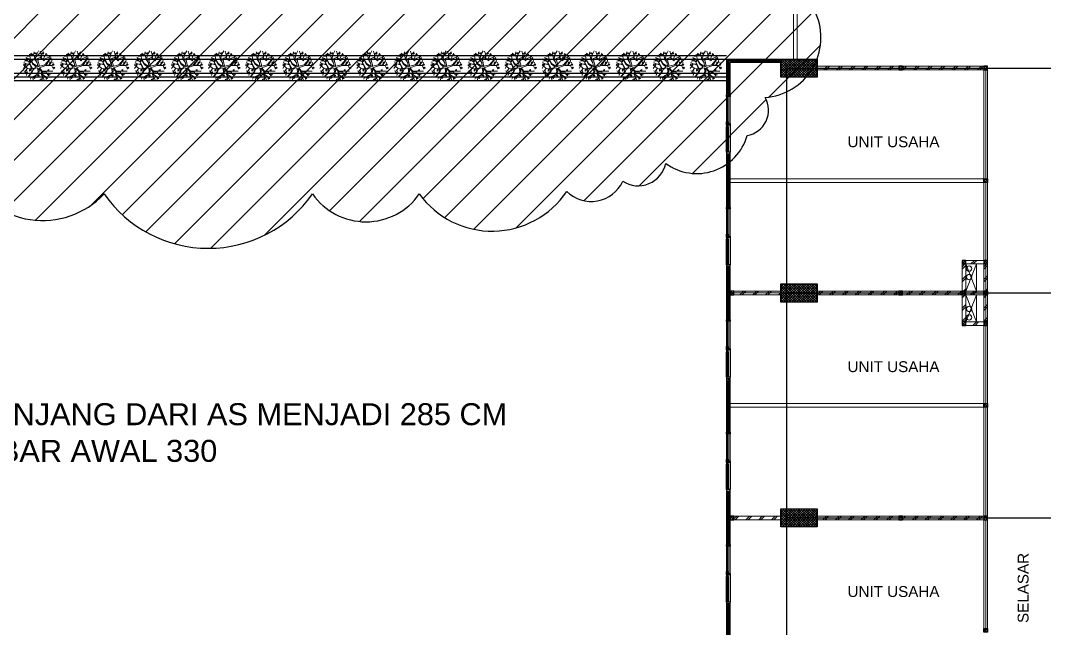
# Model space of a CAD drawing. Header units: millimetres. Extents: x -324 to 75, y -297 to 74.
# Drawn here: x -110.91 to -82.65, y 25.3 to 42.06 of the extents above; entities that cross this region are included whole.
import ezdxf

# ---------------------------------------------------------------- set-up
doc = ezdxf.new("R2010")
doc.units = ezdxf.units.MM
doc.layers.get('defpoints').update_dxf_attribs({"color": 1})
for name, color, linetype, lineweight in [('ars', 11, 'Continuous', 0), ('KOL', 1, 'Continuous', 30), ('KOLOM', 4, 'Continuous', 9), ('lan', 7, 'Continuous', 15), ('NOT', 7, 'Continuous', 20), ('POHON', 62, 'Continuous', 5), ('tem', 5, 'Continuous', 20)]:
    doc.layers.add(name, color=color, linetype=linetype, lineweight=lineweight)
doc.layers.add('as', color=1, linetype='Continuous', plot=False)
doc.layers.add('Kusen', color=30, linetype='Continuous')
doc.layers.add('POLYLINE TPAK', color=4, linetype='Continuous', lineweight=20, plot=False)
doc.styles.add('ATTR', font='romans.shx', dxfattribs={"width": 0.8, "height": 0.56})
doc.styles.get("Standard").update_dxf_attribs({"font": 'arial.ttf'})
pattern_1 = [(45, (0.09994, 0.1431), (-0.1767767, 0.1767767), []), (45, (0.16244, 0.1431), (-0.1767767, 0.1767767), [])]
pattern_2 = [(45, (-5.82785, 22.49274), (-0.1767767, 0.1767767), []), (45, (-5.76535, 22.49274), (-0.1767767, 0.1767767), [])]

# ---------------------------------------------------------------- blocks, each defined once
blk = doc.blocks.new('K 10.10')
at = {"layer": 'ars'}
h = blk.add_hatch(dxfattribs=at)
h.set_pattern_fill('_USER', color=256, scale=0.05, angle=45, double=1, pattern_type=0)
h.set_pattern_definition([(45, (0, 0), (-0.035355339, 0.035355339), []), (135, (0, 0), (-0.035355339, -0.035355339), [])])
h.paths.add_polyline_path([(1560.538, 1380.407), (1560.638, 1380.407), (1560.638, 1380.507), (1560.538, 1380.507)])
at = {"layer": 'KOL'}
blk.add_lwpolyline([(1560.538, 1380.407), (1560.638, 1380.407), (1560.638, 1380.507), (1560.538, 1380.507)], close=True, dxfattribs=at)
blk = doc.blocks.new('k2')
at = {"layer": 'ars'}
h = blk.add_hatch(dxfattribs=at)
h.set_pattern_fill('_USER', color=256, scale=0.05, angle=45, double=1, pattern_type=0)
h.set_pattern_definition([(45, (0, -5), (-0.03535534, 0.03535534), []), (135, (0, -5), (-0.03535534, -0.03535534), [])])
h.paths.add_polyline_path([(-0.25, -0.5), (0.25, -0.5), (0.25, 0.5), (-0.25, 0.5)])
at = {"layer": 'KOL'}
blk.add_lwpolyline([(-0.25, -0.5), (0.25, -0.5), (0.25, 0.5), (-0.25, 0.5)], close=True, dxfattribs=at)
blk = doc.blocks.new('T. J1')
at = {"layer": 'Kusen'}
for p, q in [((-0.019, 0), (-0.769, 0)), ((-0.719, 0.1), (-0.069, 0.1)), ((-0.069, 0.06), (-0.719, 0.06)), ((0.021, 0), (0.771, 0)), ((0.721, 0.1), (0.071, 0.1)), ((0.071, 0.06), (0.721, 0.06))]:
    blk.add_line(p, q, dxfattribs=at)
for points in [[(-0.809, 0), (-0.769, 0), (-0.769, 0.1), (-0.809, 0.1)], [(-0.019, 0), (0.021, 0), (0.021, 0.1), (-0.019, 0.1)], [(0.811, 0), (0.771, 0), (0.771, 0.1), (0.811, 0.1)]]:
    blk.add_lwpolyline(points, close=True, dxfattribs=at)
for points in [[(-0.719, 0.077), (-0.719, 0.06), (-0.769, 0.06), (-0.769, 0.1), (-0.719, 0.1), (-0.719, 0.082), (-0.729, 0.082), (-0.729, 0.077), (-0.719, 0.077)], [(-0.069, 0.077), (-0.069, 0.06), (-0.019, 0.06), (-0.019, 0.1), (-0.069, 0.1), (-0.069, 0.082), (-0.059, 0.082), (-0.059, 0.077), (-0.069, 0.077)], [(0.071, 0.077), (0.071, 0.06), (0.021, 0.06), (0.021, 0.1), (0.071, 0.1), (0.071, 0.082), (0.061, 0.082), (0.061, 0.077), (0.071, 0.077)], [(0.721, 0.077), (0.721, 0.06), (0.771, 0.06), (0.771, 0.1), (0.721, 0.1), (0.721, 0.082), (0.731, 0.082), (0.731, 0.077), (0.721, 0.077)]]:
    blk.add_lwpolyline(points, dxfattribs=at)
at = {"layer": 'Kusen', "color": 141}
for points in [[(-0.729, 0.077), (-0.059, 0.077), (-0.059, 0.082), (-0.729, 0.082)], [(0.731, 0.077), (0.061, 0.077), (0.061, 0.082), (0.731, 0.082)]]:
    blk.add_lwpolyline(points, close=True, dxfattribs=at)
blk = doc.blocks.new('bola-3')
at = {"layer": 'POHON'}
for p, q in [((-1.21, 1.01), (-1.38, 1.8)), ((-1.2, 1.91), (-0.65, 1.5)), ((-0.8, 1.61), (-0.7, 2.14)), ((-0.32, 1.8), (-0.47, 1.24)), ((-0.05, 2.25), (-0.32, 1.8)), ((0.18, 2.23), (0.33, 1.73)), ((0.31, 1.34), (0.33, 1.77)), ((0.36, 1.79), (0.37, 1.33)), ((0.39, 1.79), (0.73, 2.12)), ((0.69, 1.12), (1.06, 1.93)), ((1.55, 1.59), (1.47, 0.89)), ((-1.65, -0.31), (-2.28, 0.2)), ((-1.84, 0.34), (-2.27, 0.32)), ((-2.05, 0), (-2.27, -0.31)), ((-2.2, 0.55), (-1.82, 0.37)), ((-1.83, 0.82), (-2.16, 0.74)), ((-1.47, 0.67), (-2.06, 0.94)), ((-1.25, 1.01), (-1.87, 1.29)), ((-1.87, 1.27), (-1.62, 0.76)), ((-1.28, 0.22), (-1.84, 0.34)), ((-1.82, 0.37), (-1.35, 0.29)), ((-1.31, 1.47), (-1.72, 1.49)), ((-0.94, -0.31), (-1.47, 0.67)), ((-1.36, 0.34), (-1.47, 0.57)), ((-1.35, 0.29), (-1.36, 0.34)), ((-1.06, -0.37), (-1.28, 0.22)), ((-0.92, 0.36), (-1.25, 1.01)), ((-0.87, 0.39), (-1.21, 1.01)), ((-0.41, -0.1), (-0.92, 0.36)), ((-0.17, -0.05), (-0.87, 0.39)), ((-0.65, 1.5), (-0.57, 1.01)), ((-0.57, 1.01), (-0.24, 0.53)), ((-0.47, 1.24), (-0.44, 1.1)), ((-0.44, 1.1), (-0.28, 0.89)), ((-0.28, 0.89), (-0.25, 1.1)), ((-0.25, 1.1), (0.3, 1.34)), ((-0.24, 0.53), (-0.17, -0.03)), ((-0.15, 0.92), (0.18, 1.12)), ((0.08, 0.02), (-0.15, 0.92)), ((0.08, -0.21), (1.04, 0.13)), ((0.09, 0), (0.88, 0.2)), ((0.18, 1.12), (0.75, 1.04)), ((0.37, 1.33), (0.26, 1.2)), ((0.27, 1.2), (0.69, 1.12)), ((0.75, 1.04), (1.69, 1.43)), ((0.88, 0.2), (1.81, 1.27)), ((1.04, 0.13), (1.92, 0.07)), ((1.81, 1.26), (1.06, 0.22)), ((1.06, 0.22), (1.46, 0.18)), ((1.46, 0.18), (1.87, 0.64)), ((1.87, 0.64), (1.55, 0.18)), ((1.55, 0.16), (1.91, 0.13)), ((1.88, 0.64), (1.94, 1.04)), ((1.88, 0.64), (2.13, 0.55)), ((1.91, 0.13), (2.16, 0.41)), ((1.92, 0.07), (2.14, -0.42)), ((-2, -0.77), (-2.19, -0.67)), ((-1.95, -0.67), (-2.05, -0.98)), ((-1.65, -0.31), (-1.95, -0.67)), ((-1.84, -0.56), (-1.71, -0.86)), ((-1.71, -0.86), (-1.83, -1.35)), ((-0.98, -0.47), (-1.65, -0.31)), ((-1.64, -0.31), (-1.06, -0.37)), ((-1.62, -1.62), (-1.1, -0.91)), ((-1.01, -0.97), (-1.62, -1.6)), ((-0.28, -1.21), (-1.18, -1.71)), ((-0.21, -1.3), (-1.18, -1.72)), ((-1.09, -0.91), (-0.98, -0.47)), ((-0.81, -0.45), (-1.01, -0.97)), ((-0.83, -0.31), (-0.94, -0.31)), ((-0.41, -0.12), (-0.83, -0.31)), ((-0.52, -0.28), (-0.81, -0.45)), ((-0.19, -0.24), (-0.52, -0.28)), ((-0.11, -0.75), (-0.28, -1.21)), ((0.03, -0.81), (-0.21, -1.3)), ((-0.19, -0.24), (-0.11, -0.75)), ((-0.02, -0.26), (0.41, -0.75)), ((-0.02, -0.28), (0.03, -0.81)), ((0.08, -0.23), (0.51, -0.74)), ((0.41, -0.75), (0.37, -1.25)), ((0.37, -1.25), (0.56, -1.67)), ((0.44, -1.25), (0.78, -2.06)), ((0.45, -1.27), (1.03, -1.57)), ((0.52, -0.84), (0.47, -1.18)), ((0.47, -1.18), (1.03, -1.53)), ((0.51, -0.74), (2.08, -0.74)), ((0.52, -0.84), (1.06, -0.82)), ((1.06, -0.82), (1.29, -1.28)), ((1.19, -1.09), (1.73, -1.25)), ((-1.18, -1.72), (-1.25, -1.88)), ((-0.9, -1.62), (-0.85, -2.08)), ((0.56, -1.67), (0.42, -2.18)), ((1.03, -1.53), (1.54, -1.65)), ((1.03, -1.57), (1.06, -1.94))]:
    blk.add_line(p, q, dxfattribs=at)
for points in [[(-1.23, 1.8), (-1.27, 1.66), (-1.14, 1.57), (-1.1, 1.71)], [(-0.43, 1.97), (-0.64, 1.91), (-0.5, 1.81), (-0.31, 1.84)], [(0.49, 1.88), (0.64, 1.95), (0.74, 1.86), (0.61, 1.79)], [(1.16, 1.78), (1, 1.73), (1, 1.6), (1.16, 1.62)], [(-1.9, 0.32), (-2.05, 0.25), (-2, 0.11), (-1.87, 0.2)], [(-1.73, 1.01), (-1.89, 1.06), (-1.98, 0.96), (-1.84, 0.9)], [(-1.44, 0.68), (-1.44, 0.83), (-1.27, 0.83), (-1.3, 0.7)], [(0, 0.02), (-0.07, 0), (-0.08, -0.05), (-0.03, -0.03)], [(0.69, 1.05), (0.62, 0.94), (0.79, 0.81), (0.85, 0.96)], [(1.67, 0.41), (1.59, 0.48), (1.62, 0.61), (1.71, 0.59)], [(2.03, 0.16), (2.08, 0.25), (2.25, 0.25), (2.17, 0.15)], [(-1.87, -0.88), (-1.98, -0.98), (-1.94, -1.11), (-1.83, -1.04)], [(-1.24, -0.45), (-1.37, -0.54), (-1.36, -0.72), (-1.22, -0.61)], [(-0.17, -1.26), (-0.17, -1.37), (-0.1, -1.42), (0.04, -1.42), (0.01, -1.28), (-0.07, -1.26)], [(1.32, -0.71), (1.32, -0.58), (1.48, -0.49), (1.48, -0.64)], [(1.43, -1.18), (1.38, -1.29), (1.48, -1.4), (1.53, -1.29)], [(2.1, -0.23), (2.24, -0.14), (2.35, -0.23), (2.22, -0.31)], [(-0.67, -1.53), (-0.75, -1.64), (-0.65, -1.79), (-0.53, -1.66)], [(0.48, -1.92), (0.35, -1.84), (0.16, -1.95), (0.33, -2.03)], [(1.07, -1.75), (1.17, -1.68), (1.29, -1.79), (1.19, -1.86)]]:
    blk.add_lwpolyline(points, close=True, dxfattribs=at)
at = {"layer": 'POHON', "style": 'ATTR', "width": 0.8, "flags": 9}
blk.add_attdef('ESTCODE', (-0.07, 0), '', height=0.00000926, dxfattribs=at)
blk = doc.blocks.new('A-2')
at = {"layer": 'ars'}
h = blk.add_hatch(dxfattribs=at)
h.set_pattern_fill('ANSI31', color=256, scale=0.25, style=0)
h.set_pattern_definition([(315, (-7.832486, 41.76774), (-0.022097087, -0.022097087), [])])
h.paths.add_polyline_path([(-7.733, 40.778), (-7.833, 40.778), (-7.833, 41.768), (-6.333, 41.768), (-6.333, 41.668), (-7.733, 41.668)])
h.paths.add_polyline_path([(-7.733, 37.678), (-7.833, 37.678), (-7.833, 39.158), (-7.733, 39.158)])
h.paths.add_polyline_path([(-7.733, 34.578), (-7.833, 34.578), (-7.833, 36.058), (-7.733, 36.058)])
h.paths.add_polyline_path([(-7.733, 31.478), (-7.833, 31.478), (-7.833, 32.958), (-7.733, 32.958)])
h.paths.add_polyline_path([(-7.733, 28.378), (-7.833, 28.378), (-7.833, 29.858), (-7.733, 29.858)])
h.paths.add_polyline_path([(-7.733, 25.278), (-7.833, 25.278), (-7.833, 26.758), (-7.733, 26.758)])
h.paths.add_polyline_path([(-7.733, 22.178), (-7.833, 22.178), (-7.833, 23.658), (-7.733, 23.658)])
h.paths.add_polyline_path([(-7.833, 17.458), (-7.733, 17.458), (-7.733, 16.568), (-6.333, 16.568), (-6.333, 16.468), (-7.833, 16.468)])
h.paths.add_polyline_path([(-7.733, 19.078), (-7.833, 19.078), (-7.833, 20.558), (-7.733, 20.558)])
h = blk.add_hatch(dxfattribs=at)
h.set_pattern_fill('TEMBOK', color=256, scale=0.25)
h.set_pattern_definition(pattern_1)
h.paths.add_polyline_path([(-5.333, 41.568), (-5.333, 41.468), (-3.083, 41.468), (-3.083, 41.568)])
h = blk.add_hatch(dxfattribs=at)
h.set_pattern_fill('TEMBOK', color=256, scale=0.25)
h.set_pattern_definition(pattern_1)
h.paths.add_polyline_path([(-2.983, 41.568), (-2.983, 41.468), (-0.733, 41.468), (-0.733, 41.568)])
h = blk.add_hatch(dxfattribs=at)
h.set_pattern_fill('TEMBOK', color=256, scale=0.25)
h.set_pattern_definition([(45, (-5.82785, 23.34274), (-0.1767767, 0.1767767), []), (45, (-5.76535, 23.34274), (-0.1767767, 0.1767767), [])])
h.paths.add_polyline_path([(-0.733, 36.118), (-1.233, 36.118), (-1.233, 36.218), (-0.733, 36.218)])
h = blk.add_hatch(dxfattribs=at)
h.set_pattern_fill('TEMBOK', color=256, scale=0.25)
h.set_pattern_definition([(45, (-8.583, -15.66726), (-0.1767767, 0.1767767), []), (45, (-8.5205, -15.66726), (-0.1767767, 0.1767767), [])])
h.paths.add_polyline_path([(-1.333, 36.118), (-1.233, 36.118), (-1.233, 35.368), (-1.333, 35.368)])
h = blk.add_hatch(dxfattribs=at)
h.set_pattern_fill('TEMBOK', color=256, scale=0.25)
h.set_pattern_definition([(45, (-7.983, -15.66726), (-0.1767767, 0.1767767), []), (45, (-7.9205, -15.66726), (-0.1767767, 0.1767767), [])])
h.paths.add_polyline_path([(-0.733, 36.118), (-0.633, 36.118), (-0.633, 35.368), (-0.733, 35.368)])
h = blk.add_hatch(dxfattribs=at)
h.set_pattern_fill('TEMBOK', color=256, scale=0.25)
h.set_pattern_definition(pattern_1)
h.paths.add_polyline_path([(-7.633, 35.268), (-7.633, 35.368), (-6.333, 35.368), (-6.333, 35.268)])
h = blk.add_hatch(dxfattribs=at)
h.set_pattern_fill('TEMBOK', color=256, scale=0.25)
h.set_pattern_definition(pattern_1)
h.paths.add_polyline_path([(-5.333, 35.368), (-5.333, 35.268), (-3.083, 35.268), (-3.083, 35.368)])
h = blk.add_hatch(dxfattribs=at)
h.set_pattern_fill('TEMBOK', color=256, scale=0.25)
h.set_pattern_definition(pattern_1)
h.paths.add_polyline_path([(-2.983, 35.368), (-2.983, 35.268), (-0.733, 35.268), (-0.733, 35.368)])
h = blk.add_hatch(dxfattribs=at)
h.set_pattern_fill('TEMBOK', color=256, scale=0.25)
h.set_pattern_definition(pattern_2)
h.paths.add_polyline_path([(-0.733, 35.268), (-1.233, 35.268), (-1.233, 35.368), (-0.733, 35.368)])
h = blk.add_hatch(dxfattribs=at)
h.set_pattern_fill('TEMBOK', color=256, scale=0.25)
h.set_pattern_definition(pattern_2)
h.paths.add_polyline_path([(-0.733, 35.368), (-1.233, 35.368), (-1.233, 35.268), (-0.733, 35.268)])
h = blk.add_hatch(dxfattribs=at)
h.set_pattern_fill('TEMBOK', color=256, scale=0.25)
h.set_pattern_definition([(45, (-8.583, -15.39726), (-0.1767767, 0.1767767), []), (45, (-8.5205, -15.39726), (-0.1767767, 0.1767767), [])])
h.paths.add_polyline_path([(-1.333, 34.518), (-1.233, 34.518), (-1.233, 35.268), (-1.333, 35.268)])
h = blk.add_hatch(dxfattribs=at)
h.set_pattern_fill('TEMBOK', color=256, scale=0.25)
h.set_pattern_definition([(45, (-7.983, -15.39726), (-0.1767767, 0.1767767), []), (45, (-7.9205, -15.39726), (-0.1767767, 0.1767767), [])])
h.paths.add_polyline_path([(-0.733, 34.518), (-0.633, 34.518), (-0.633, 35.268), (-0.733, 35.268)])
h = blk.add_hatch(dxfattribs=at)
h.set_pattern_fill('TEMBOK', color=256, scale=0.25)
h.set_pattern_definition([(45, (-6.12785, 21.64274), (-0.1767767, 0.1767767), []), (45, (-6.06535, 21.64274), (-0.1767767, 0.1767767), [])])
h.paths.add_polyline_path([(-0.733, 34.418), (-1.233, 34.418), (-1.233, 34.518), (-0.733, 34.518)])
h = blk.add_hatch(dxfattribs=at)
h.set_pattern_fill('TEMBOK', color=256, scale=0.25)
h.set_pattern_definition(pattern_1)
h.paths.add_polyline_path([(-7.633, 29.068), (-7.633, 29.168), (-6.333, 29.168), (-6.333, 29.068)])
h = blk.add_hatch(dxfattribs=at)
h.set_pattern_fill('TEMBOK', color=256, scale=0.25)
h.set_pattern_definition(pattern_1)
h.paths.add_polyline_path([(-5.333, 29.168), (-5.333, 29.068), (-3.083, 29.068), (-3.083, 29.168)])
h = blk.add_hatch(dxfattribs=at)
h.set_pattern_fill('TEMBOK', color=256, scale=0.25)
h.set_pattern_definition(pattern_1)
h.paths.add_polyline_path([(-2.983, 29.168), (-2.983, 29.068), (-0.733, 29.068), (-0.733, 29.168)])
for p, q in [((-38.783, 41.868), (-7.833, 41.868)), ((-7.833, 41.268), (-38.783, 41.268)), ((-7.833, 41.168), (-38.883, 41.168))]:
    blk.add_line(p, q)
blk.add_lwpolyline([(-7.833, 41.368), (-38.683, 41.368), (-38.683, 41.768), (-7.833, 41.768)])
for centre, radius in [((-1.141, 35.992), 0.075), ((-1.141, 35.992), 0.071), ((-1.141, 35.755), 0.075), ((-1.141, 35.755), 0.071), ((-1.141, 34.88), 0.075), ((-1.141, 34.88), 0.071), ((-1.141, 34.644), 0.075), ((-1.141, 34.644), 0.071)]:
    blk.add_circle(centre, radius, dxfattribs=at)
at = {"layer": 'as'}
for p, q in [((-6.183, 41.518), (6.917, 41.518)), ((-6.183, 41.518), (-6.183, 16.718)), ((-6.183, 35.318), (6.917, 35.318)), ((-6.183, 35.318), (6.917, 35.318)), ((-6.183, 29.118), (6.917, 29.118)), ((-6.183, 29.118), (6.917, 29.118))]:
    blk.add_line(p, q, dxfattribs=at)
at = {"layer": 'lan'}
for p, q in [((-0.683, 38.468), (-0.683, 41.468)), ((-0.683, 38.368), (-0.683, 35.368)), ((-0.933, 36.118), (-1.233, 35.368)), ((-0.933, 35.368), (-1.232, 36.118)), ((-0.933, 34.518), (-1.233, 35.268)), ((-0.933, 35.268), (-1.232, 34.517)), ((-0.683, 32.268), (-0.683, 35.268)), ((-0.683, 32.168), (-0.683, 29.168)), ((-0.683, 26.068), (-0.683, 29.068))]:
    blk.add_line(p, q, dxfattribs=at)
for points in [[(-5.883, 43.868), (-5.883, 41.768), (-5.983, 41.768), (-5.983, 43.868)], [(-0.733, 41.468), (-0.633, 41.468), (-0.633, 38.468), (-0.733, 38.468)], [(-7.733, 38.468), (-7.733, 38.368), (-0.733, 38.368), (-0.733, 38.468)], [(-0.733, 35.368), (-0.633, 35.368), (-0.633, 38.368), (-0.733, 38.368)], [(-0.733, 35.268), (-0.633, 35.268), (-0.633, 32.268), (-0.733, 32.268)], [(-7.733, 32.268), (-7.733, 32.168), (-0.733, 32.168), (-0.733, 32.268)], [(-0.733, 29.168), (-0.633, 29.168), (-0.633, 32.168), (-0.733, 32.168)], [(-0.733, 29.068), (-0.633, 29.068), (-0.633, 26.068), (-0.733, 26.068)]]:
    blk.add_lwpolyline(points, close=True, dxfattribs=at)
at = {"layer": 'POLYLINE TPAK'}
blk.add_lwpolyline([(-0.683, 35.318), (-7.833, 35.318)], dxfattribs=at)
at = {"layer": 'tem'}
for p, q in [((-0.933, 36.118), (-0.933, 35.368)), ((-0.933, 34.518), (-0.933, 35.268))]:
    blk.add_line(p, q, dxfattribs=at)
at = {"layer": 'tem', "ltscale": 2}
blk.add_lwpolyline([(-6.333, 16.468), (-7.833, 16.468), (-7.833, 41.768), (-6.333, 41.768), (-6.333, 41.668), (-7.733, 41.668), (-7.733, 16.568), (-6.333, 16.568), (-6.333, 16.468)], dxfattribs=at)
for points in [[(-5.333, 41.568), (-5.333, 41.468), (-3.083, 41.468), (-3.083, 41.568)], [(-2.983, 41.568), (-2.983, 41.468), (-0.733, 41.468), (-0.733, 41.568)], [(-6.333, 35.368), (-6.333, 35.268), (-7.633, 35.268), (-7.633, 35.368)], [(-5.333, 35.368), (-5.333, 35.268), (-3.083, 35.268), (-3.083, 35.368)], [(-2.983, 35.368), (-2.983, 35.268), (-0.733, 35.268), (-0.733, 35.368)], [(-6.333, 29.168), (-6.333, 29.068), (-7.633, 29.068), (-7.633, 29.168)], [(-5.333, 29.168), (-5.333, 29.068), (-3.083, 29.068), (-3.083, 29.168)], [(-2.983, 29.168), (-2.983, 29.068), (-0.733, 29.068), (-0.733, 29.168)]]:
    blk.add_lwpolyline(points, close=True, dxfattribs=at)
at = {"layer": 'tem'}
for points in [[(-1.233, 36.218), (-0.733, 36.218), (-0.733, 36.118), (-1.233, 36.118)], [(-1.233, 35.368), (-1.333, 35.368), (-1.333, 36.118), (-1.233, 36.118)], [(-0.733, 36.118), (-0.633, 36.118), (-0.633, 35.368), (-0.733, 35.368)], [(-0.733, 35.368), (-1.233, 35.368), (-1.233, 35.268), (-0.733, 35.268)], [(-1.233, 35.268), (-1.333, 35.268), (-1.333, 34.518), (-1.233, 34.518)], [(-0.733, 34.518), (-0.633, 34.518), (-0.633, 35.268), (-0.733, 35.268)], [(-1.233, 34.418), (-0.733, 34.418), (-0.733, 34.518), (-1.233, 34.518)]]:
    blk.add_lwpolyline(points, close=True, dxfattribs=at)
at = {"layer": 'KOL', "xscale": -1, "rotation": 270}
for p in [(-5.833, 41.518), (-5.833, 35.318), (-5.833, 29.118)]:
    blk.add_blockref('k2', p, dxfattribs=at)
at = {"layer": 'KOLOM', "extrusion": (0, 0, -1), "xscale": -1, "zscale": -1, "rotation": 90}
for p in [(1383.49, 1602.106), (1381.14, 1602.106), (1381.74, 1596.756), (1381.14, 1596.756), (1388.14, 1595.906), (1383.49, 1595.906), (1381.74, 1595.906), (1381.14, 1595.906), (1381.74, 1595.056), (1381.14, 1595.056), (1388.14, 1589.706), (1383.49, 1589.706), (1381.14, 1589.706)]:
    blk.add_blockref('K 10.10', p, dxfattribs=at)
at = {"layer": 'KOLOM', "extrusion": (0, 0, -1), "zscale": -1, "rotation": 90}
for p in [(1381.14, -1522.171), (1381.14, -1525.271), (1381.14, -1528.371), (1381.14, -1534.571)]:
    blk.add_blockref('K 10.10', p, dxfattribs=at)
at = {"layer": 'Kusen', "xscale": -1, "rotation": 90}
for p in [(-7.733, 39.969), (-7.733, 36.869), (-7.733, 33.769), (-7.733, 30.669), (-7.733, 27.569)]:
    blk.add_blockref('T. J1', p, dxfattribs=at)
at = {"layer": 'POHON', "linetype": 'ByBlock', "lineweight": -3, "xscale": 0.1875, "yscale": 0.1875, "zscale": 0.1875}
for p in [(-26.81, 41.568), (-25.788, 41.568), (-24.766, 41.568), (-23.743, 41.568), (-22.721, 41.568), (-21.699, 41.568), (-20.677, 41.568), (-19.654, 41.568), (-18.632, 41.568), (-17.61, 41.568), (-16.588, 41.568), (-15.565, 41.568), (-14.543, 41.568), (-13.521, 41.568), (-12.499, 41.568), (-11.477, 41.568), (-10.454, 41.568), (-9.432, 41.568), (-8.41, 41.568)]:
    blk.add_blockref('bola-3', p, dxfattribs=at)

msp = doc.modelspace()

# ---------------------------------------------------------------- hatches: boundary and pattern name
at = {"layer": 'defpoints'}
h = msp.add_hatch(dxfattribs=at)
h.set_pattern_fill('ANSI31', color=2, scale=0.25, style=0)
edge = h.paths.add_edge_path()
edge.add_arc((-123.004, 41.306), 1.847, 111.5995, 221.5995)
edge.add_arc((-122.323, 40.269), 2.071, 185.2704, 295.2704)
edge.add_arc((-120.422, 39.109), 1.242, 215, 325)
edge.add_arc((-115.702, 40.572), 4.295, 210.4289, 320.4289)
edge.add_arc((-110.3, 38.881), 2.337, 206.5782, 316.5782)
edge.add_arc((-105.727, 39.289), 3.511, 215, 325)
edge.add_arc((-101.378, 38.306), 1.798, 215, 325)
edge.add_arc((-97.895, 38.734), 2.484, 215.9871, 325.9871)
edge.add_arc((-95.163, 38.025), 0.957, 225.2986, 335.2986)
edge.add_arc((-93.869, 38.288), 0.787, 237.3676, 347.3676)
edge.add_arc((-92.248, 39.288), 1.449, 233.9595, 343.9595)
edge.add_arc((-90.978, 39.585), 0.708, 279.9695, 389.9695)
edge.add_arc((-90.473, 41.587), 1.651, 273.7659, 383.7659)
edge.add_arc((-92.395, 41.258), 3.574, 16.1419, 126.1419)
edge.add_arc((-96.895, 42.261), 3.045, 38.2225, 148.2225)
edge.add_arc((-102.29, 41.9), 3.425, 35, 145)
edge.add_arc((-108.722, 41.43), 4.368, 33.8774, 143.8774)
edge.add_arc((-117.624, 39.511), 7.005, 39.906, 149.906)

# ---------------------------------------------------------------- linework, layer by layer
at = {"layer": 'defpoints', "color": 2}
msp.add_lwpolyline([(-123.684, 43.023, 0.520567), (-124.386, 40.079, 0.520567), (-121.439, 38.397, 0.520567), (-119.405, 38.397, 0.520567), (-112.391, 37.836, 0.520567), (-108.603, 37.275, 0.520567), (-102.851, 37.275, 0.520567), (-99.905, 37.275, 0.520567), (-95.836, 37.345, 0.520567), (-94.293, 37.625, 0.520567), (-93.1, 38.116, 0.520567), (-90.856, 38.887, 0.520567), (-90.365, 39.939, 0.520567), (-88.962, 42.252, 0.520567), (-94.503, 44.145, 0.520567), (-99.484, 43.865, 0.520567), (-105.095, 43.865, 0.520567), (-112.25, 44.005, 0.520567)], format="xyb", close=True, dxfattribs=at)

# ---------------------------------------------------------------- block references
msp.add_blockref('A-2', (-83.593, -0.772))

# ---------------------------------------------------------------- texts
at = {"layer": 'defpoints', "color": 2, "insert": (-115.693, 31.507), "char_height": 0.60634, "attachment_point": 1}
msp.add_mtext_dynamic_manual_height_columns('KANOPI PANJANG DARI AS MENJADI 285 CM DARI GAMBAR AWAL 330', width=18.63232, gutter_width=1, heights=[0], dxfattribs=at)
at = {"layer": 'NOT', "char_height": 0.3, "attachment_point": 1}
for insert in [(-88.168, 38.865), (-88.168, 32.665), (-88.168, 26.465)]:
    msp.add_mtext_dynamic_manual_height_columns('\\pi0.077964;UNIT USAHA', width=2.66173, gutter_width=1, heights=[0], dxfattribs=dict(at, insert=insert))
at = {"layer": 'NOT', "insert": (-83.395, 25.071), "char_height": 0.3, "attachment_point": 1, "rotation": 90}
msp.add_mtext_dynamic_manual_height_columns('\\pi0.37622;SELASAR', width=2.66173, gutter_width=1, heights=[0], dxfattribs=at)

doc.saveas('drawing.dxf')
